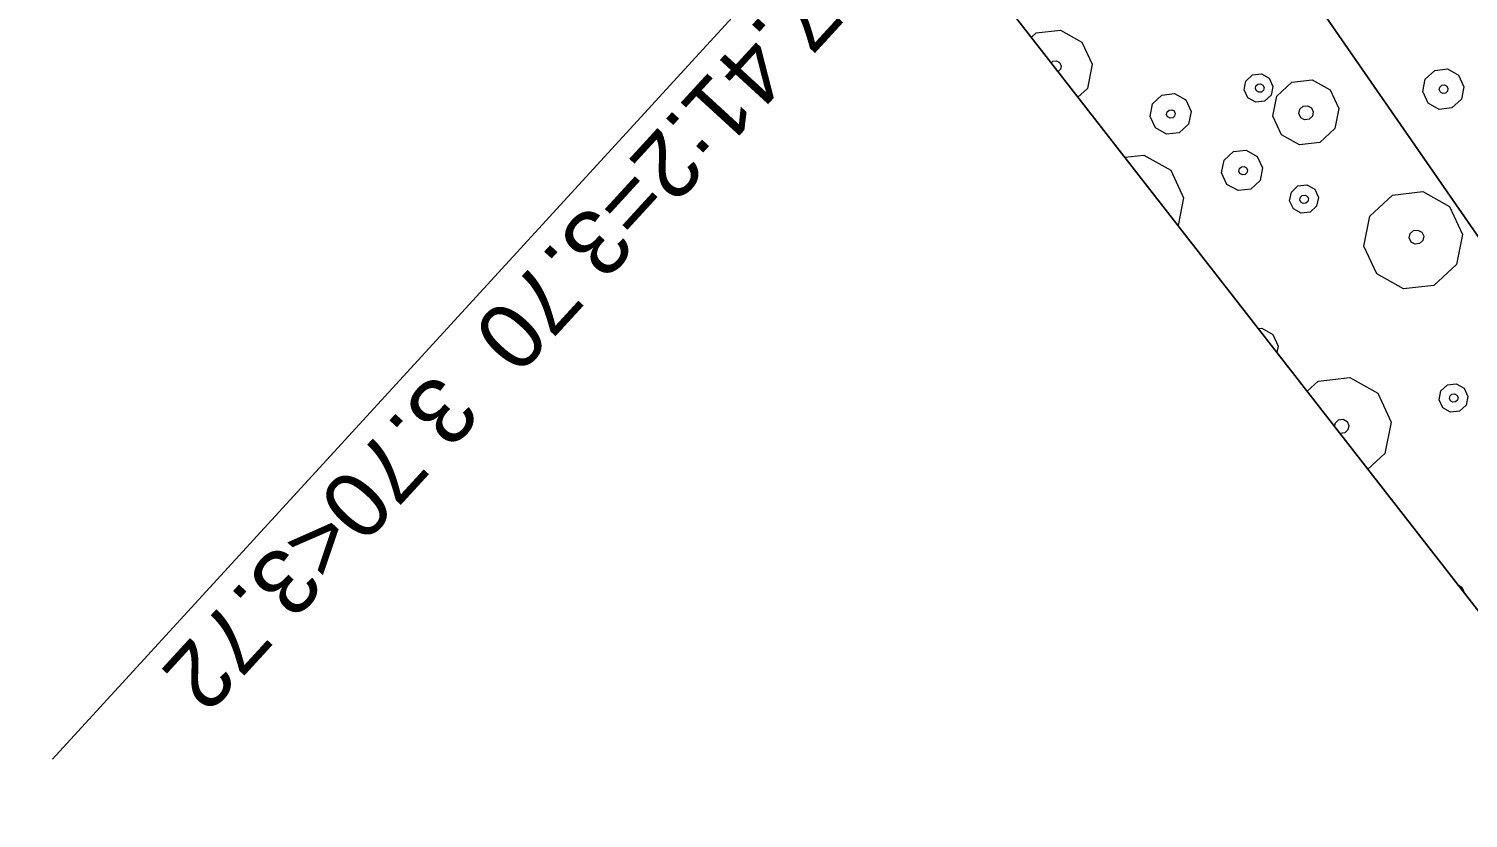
# Model space of a CAD drawing. Header units: metres. Extents: x -2858 to 512, y -1995 to 1252.
# Drawn here: x -939.66 to -934.09, y -882.53 to -879.48 of the extents above; entities that cross this region are included whole.
import ezdxf
from ezdxf.enums import TextEntityAlignment as Align

# ---------------------------------------------------------------- set-up
doc = ezdxf.new("R2010")
doc.units = ezdxf.units.M
for name, color, linetype in [('Calque commun', 7, 'Continuous'), ('Calque11', 7, 'Continuous'), ('Textes', 7, 'Continuous')]:
    doc.layers.add(name, color=color, linetype=linetype)
doc.styles.add('Arial17', font='arial.ttf', dxfattribs={"height": 0.253354})
doc.styles.add('Arial21', font='arial.ttf', dxfattribs={"height": 0.377519})

# ---------------------------------------------------------------- blocks, each defined once
blk = doc.blocks.new('geometrebondepartleger')
at = {"layer": 'Calque11', "color": 7, "linetype": 'Continuous', "lineweight": 9}
blk.add_line((150.3457, 147.4392, 79), (130.1803, 35.9078, 79), dxfattribs=at)
blk = doc.blocks.new('pattern')
at = {"layer": 'Calque commun', "color": 54, "linetype": 'Continuous', "lineweight": 9}
for p, q in [((72.1041, 91.8466), (72.1153, 91.8725)), ((72.1077, 91.8304), (72.1041, 91.8466)), ((71.5252, 91.3398), (71.539, 91.3716)), ((71.539, 91.3716), (71.5688, 91.3891)), ((71.5688, 91.3891), (71.6032, 91.3859)), ((71.6032, 91.3859), (71.6292, 91.363)), ((71.5327, 91.306), (71.5252, 91.3398)), ((71.563, 91.337), (71.5671, 91.3465)), ((71.5653, 91.3268), (71.563, 91.337)), ((71.573, 91.3199), (71.5653, 91.3268)), ((71.5671, 91.3465), (71.5761, 91.3518)), ((71.5834, 91.319), (71.573, 91.3199)), ((71.5761, 91.3518), (71.5864, 91.3508)), ((71.5923, 91.3242), (71.5834, 91.319)), ((71.5864, 91.3508), (71.5942, 91.3439)), ((71.5964, 91.3338), (71.5923, 91.3242)), ((71.5942, 91.3439), (71.5964, 91.3338)), ((71.6367, 91.3292), (71.6229, 91.2974)), ((71.6292, 91.363), (71.6367, 91.3292)), ((71.5587, 91.2831), (71.5327, 91.306)), ((71.5931, 91.2798), (71.5587, 91.2831)), ((71.6229, 91.2974), (71.5931, 91.2798)), ((71.8107, 91.2172), (71.9171, 91.2801)), ((71.9171, 91.2801), (72.0067, 91.2715)), ((71.7615, 91.1038), (71.8107, 91.2172)), ((71.7884, 90.9832), (71.7615, 91.1038)), ((71.9227, 91.0881), (71.9296, 91.104)), ((71.9296, 91.104), (71.9445, 91.1127)), ((71.9445, 91.1127), (71.9618, 91.1111)), ((71.9618, 91.1111), (71.9747, 91.0996)), ((71.9747, 91.0996), (71.9752, 91.0975)), ((71.9265, 91.0712), (71.9227, 91.0881)), ((71.9395, 91.0597), (71.9265, 91.0712)), ((71.9567, 91.0581), (71.9395, 91.0597)), ((71.9694, 91.0656), (71.9567, 91.0581)), ((71.0862, 90.9386), (71.1884, 90.9989)), ((71.1884, 90.9989), (71.3065, 90.9876)), ((71.3065, 90.9876), (71.3955, 90.9091)), ((71.8811, 90.9013), (71.7884, 90.9832)), ((71.039, 90.8297), (71.0862, 90.9386)), ((71.3955, 90.9091), (71.4213, 90.7933)), ((71.9387, 90.8958), (71.8811, 90.9013)), ((71.0648, 90.7139), (71.039, 90.8297)), ((71.1843, 90.8155), (71.1912, 90.8314)), ((71.1881, 90.7986), (71.1843, 90.8155)), ((71.1912, 90.8314), (71.2061, 90.8402)), ((71.2061, 90.8402), (71.2233, 90.8385)), ((71.2233, 90.8385), (71.2363, 90.8271)), ((71.2363, 90.8271), (71.24, 90.8102)), ((71.201, 90.7871), (71.1881, 90.7986)), ((71.2183, 90.7855), (71.201, 90.7871)), ((71.2332, 90.7943), (71.2183, 90.7855)), ((71.24, 90.8102), (71.2332, 90.7943)), ((71.4213, 90.7933), (71.3741, 90.6844)), ((71.1538, 90.6353), (71.0648, 90.7139)), ((71.8831, 90.6956), (71.9049, 90.7085)), ((71.3741, 90.6844), (71.2719, 90.6241)), ((71.8634, 90.6503), (71.8831, 90.6956)), ((71.8742, 90.602), (71.8634, 90.6503)), ((71.2719, 90.6241), (71.1538, 90.6353)), ((71.884, 90.5933), (71.8742, 90.602)), ((70.6369, 90.5158), (70.6566, 90.5612)), ((70.6566, 90.5612), (70.6991, 90.5863)), ((70.6991, 90.5863), (70.7484, 90.5816)), ((70.7484, 90.5816), (70.7854, 90.5489)), ((70.7854, 90.5489), (70.7962, 90.5007)), ((70.6476, 90.4676), (70.6369, 90.5158)), ((70.6991, 90.5107), (70.7032, 90.5202)), ((70.7013, 90.5006), (70.6991, 90.5107)), ((70.7091, 90.4937), (70.7013, 90.5006)), ((70.7032, 90.5202), (70.7122, 90.5255)), ((70.7195, 90.4927), (70.7091, 90.4937)), ((70.7122, 90.5255), (70.7225, 90.5245)), ((70.7284, 90.498), (70.7195, 90.4927)), ((70.7225, 90.5245), (70.7303, 90.5177)), ((70.7325, 90.5075), (70.7284, 90.498)), ((70.7303, 90.5177), (70.7325, 90.5075)), ((70.7962, 90.5007), (70.7765, 90.4553)), ((70.6847, 90.4349), (70.6476, 90.4676)), ((70.7339, 90.4302), (70.6847, 90.4349)), ((70.7765, 90.4553), (70.7339, 90.4302)), ((71.3371, 90.3959), (71.3509, 90.4276)), ((71.3509, 90.4276), (71.3807, 90.4452)), ((71.3807, 90.4452), (71.4151, 90.4419)), ((71.4151, 90.4419), (71.4411, 90.419)), ((71.3446, 90.3621), (71.3371, 90.3959)), ((71.3765, 90.3931), (71.3807, 90.4026)), ((71.3788, 90.383), (71.3765, 90.3931)), ((71.3866, 90.3761), (71.3788, 90.383)), ((71.3807, 90.4026), (71.3896, 90.4079)), ((71.3969, 90.3751), (71.3866, 90.3761)), ((71.3896, 90.4079), (71.4, 90.4069)), ((71.4059, 90.3804), (71.3969, 90.3751)), ((71.4, 90.4069), (71.4077, 90.4001)), ((71.41, 90.3899), (71.4059, 90.3804)), ((71.4077, 90.4001), (71.41, 90.3899)), ((71.4486, 90.3852), (71.4348, 90.3535)), ((71.4411, 90.419), (71.4486, 90.3852)), ((71.3706, 90.3392), (71.3446, 90.3621)), ((71.405, 90.3359), (71.3706, 90.3392)), ((71.4348, 90.3535), (71.405, 90.3359)), ((71.0107, 90.184), (71.0422, 90.2566)), ((71.0422, 90.2566), (71.1103, 90.2968)), ((71.1103, 90.2968), (71.189, 90.2893)), ((71.189, 90.2893), (71.2483, 90.2369)), ((71.1178, 90.1922), (71.1327, 90.201)), ((71.1327, 90.201), (71.1499, 90.1993)), ((71.2483, 90.2369), (71.2655, 90.1597)), ((71.4099, 90.1909), (71.4524, 90.2161)), ((71.4524, 90.2161), (71.5017, 90.2114)), ((71.5017, 90.2114), (71.5387, 90.1787)), ((71.0279, 90.1068), (71.0107, 90.184)), ((71.1109, 90.1763), (71.1178, 90.1922)), ((71.1147, 90.1594), (71.1109, 90.1763)), ((71.1276, 90.148), (71.1147, 90.1594)), ((71.1449, 90.1463), (71.1276, 90.148)), ((71.1598, 90.1551), (71.1449, 90.1463)), ((71.1499, 90.1993), (71.1629, 90.1879)), ((71.1667, 90.171), (71.1598, 90.1551)), ((71.1629, 90.1879), (71.1667, 90.171)), ((71.2655, 90.1597), (71.2341, 90.0871)), ((71.3902, 90.1456), (71.4099, 90.1909)), ((71.401, 90.0973), (71.3902, 90.1456)), ((71.4511, 90.1434), (71.4552, 90.1529)), ((71.4552, 90.1529), (71.4642, 90.1582)), ((71.4642, 90.1582), (71.4745, 90.1572)), ((71.4745, 90.1572), (71.4823, 90.1503)), ((71.4823, 90.1503), (71.4846, 90.1402)), ((71.5387, 90.1787), (71.5495, 90.1304)), ((71.0872, 90.0544), (71.0279, 90.1068)), ((71.438, 90.0646), (71.401, 90.0973)), ((71.4534, 90.1332), (71.4511, 90.1434)), ((71.4611, 90.1264), (71.4534, 90.1332)), ((71.4715, 90.1254), (71.4611, 90.1264)), ((71.4804, 90.1307), (71.4715, 90.1254)), ((71.4846, 90.1402), (71.4804, 90.1307)), ((71.5495, 90.1304), (71.5298, 90.085)), ((71.7003, 90.0401), (71.794, 90.0955)), ((71.1659, 90.0469), (71.0872, 90.0544)), ((71.2341, 90.0871), (71.1659, 90.0469)), ((71.4872, 90.0599), (71.438, 90.0646)), ((71.5298, 90.085), (71.4872, 90.0599)), ((71.6531, 89.9313), (71.7003, 90.0401)), ((71.1347, 89.9784), (71.1485, 90.0101)), ((71.1422, 89.9446), (71.1347, 89.9784)), ((71.1485, 90.0101), (71.1783, 90.0277)), ((71.1704, 89.978), (71.1745, 89.9875)), ((71.1726, 89.9678), (71.1704, 89.978)), ((71.1745, 89.9875), (71.1834, 89.9928)), ((71.1783, 90.0277), (71.2127, 90.0244)), ((71.1834, 89.9928), (71.1938, 89.9918)), ((71.1938, 89.9918), (71.2015, 89.9849)), ((71.2015, 89.9849), (71.2038, 89.9748)), ((71.2127, 90.0244), (71.2387, 90.0015)), ((71.2387, 90.0015), (71.2462, 89.9677)), ((71.1682, 89.9217), (71.1422, 89.9446)), ((71.1804, 89.961), (71.1726, 89.9678)), ((71.1907, 89.96), (71.1804, 89.961)), ((71.1997, 89.9653), (71.1907, 89.96)), ((71.2038, 89.9748), (71.1997, 89.9653)), ((71.2324, 89.936), (71.2026, 89.9184)), ((71.2462, 89.9677), (71.2324, 89.936)), ((71.6789, 89.8155), (71.6531, 89.9313)), ((71.2026, 89.9184), (71.1682, 89.9217)), ((71.4121, 89.7937), (71.4318, 89.8391)), ((71.4318, 89.8391), (71.4744, 89.8642)), ((71.4744, 89.8642), (71.5236, 89.8595)), ((71.5236, 89.8595), (71.5607, 89.8268)), ((71.5607, 89.8268), (71.5714, 89.7786)), ((71.7345, 89.7663), (71.6789, 89.8155)), ((71.4229, 89.7455), (71.4121, 89.7937)), ((71.4743, 89.7886), (71.4785, 89.7981)), ((71.4766, 89.7785), (71.4743, 89.7886)), ((71.4844, 89.7716), (71.4766, 89.7785)), ((71.4785, 89.7981), (71.4874, 89.8034)), ((71.4947, 89.7706), (71.4844, 89.7716)), ((71.4874, 89.8034), (71.4977, 89.8024)), ((71.5036, 89.7759), (71.4947, 89.7706)), ((71.4977, 89.8024), (71.5055, 89.7956)), ((71.5078, 89.7854), (71.5036, 89.7759)), ((71.5055, 89.7956), (71.5078, 89.7854)), ((71.5714, 89.7786), (71.5517, 89.7332)), ((71.4599, 89.7128), (71.4229, 89.7455)), ((71.5092, 89.7081), (71.4599, 89.7128)), ((71.5517, 89.7332), (71.5092, 89.7081)), ((71.5512, 89.4321), (71.6329, 89.4804)), ((71.6329, 89.4804), (71.682, 89.4757)), ((71.5134, 89.345), (71.5512, 89.4321)), ((71.534, 89.2524), (71.5134, 89.345)), ((71.6296, 89.3337), (71.6351, 89.3464)), ((71.6326, 89.3202), (71.6296, 89.3337)), ((71.643, 89.311), (71.6326, 89.3202)), ((71.6351, 89.3464), (71.6471, 89.3534)), ((71.652, 89.3101), (71.643, 89.311)), ((71.6471, 89.3534), (71.6596, 89.3522)), ((71.6052, 89.1896), (71.534, 89.2524)), ((71.6298, 89.1872), (71.6052, 89.1896))]:
    blk.add_line(p, q, dxfattribs=at)
at = {"layer": 'Calque commun', "color": 7, "linetype": 'Continuous', "lineweight": 9}
mesh = blk.add_polyface(dxfattribs=at)
corners = [(70.8497, 113.5412), (53.8349, 19.1692), (74.7282, 106.3237), (76.0435, 113.5984), (74.769, 106.1763), (58.8077, 18.2701), (114.1703, 105.207), (114.1703, 98.5387)]
mesh.append_faces([[corners[k] for k in face] for face in [(3, 4, 6)]], dxfattribs={"vtx0": -1, "vtx1": -1, "color": 7})
mesh.append_faces([[corners[k] for k in face] for face in [(3, 2, 4)]], dxfattribs={"vtx0": -1, "vtx2": -1, "color": 7})
mesh.append_faces([[corners[k] for k in face] for face in [(5, 2, 1)]], dxfattribs={"vtx1": -1, "color": 7})
mesh.append_faces([[corners[k] for k in face] for face in [(0, 1, 2), (3, 0, 2)]], dxfattribs={"vtx1": -1, "vtx2": -1, "color": 7})
mesh.append_faces([[corners[k] for k in face] for face in [(4, 7, 6)]], dxfattribs={"vtx2": -1, "color": 7})

msp = doc.modelspace()

# ---------------------------------------------------------------- linework, layer by layer
at = {"layer": 'Calque commun', "color": 7, "linetype": 'Continuous', "lineweight": 9}
msp.add_line((-934.5071, -876.786), (-939.5658, -882.3054), dxfattribs=at)

# ---------------------------------------------------------------- block references
at = {"layer": 'Calque commun', "color": 0, "linetype": 'ByBlock', "lineweight": -2, "rotation": 228.1617603435354}
for name, p in [('geometrebondepartleger', (-916.0371, -706.7784)), ('pattern', (-954.4467, -766.6559))]:
    msp.add_blockref(name, p, dxfattribs=at)

# ---------------------------------------------------------------- texts
at = {"layer": 'Textes', "color": 5, "linetype": 'ByBlock', "lineweight": -2}
for s, height, rotation, style, p in [('HAIE EXISTANTE DU STADE', 0.966411, 308.1618, 'Arial21', (-949.6028, -872.0024)), ('134.35-126.94=7.41  7.41:2=3.70  3.70<3.72', 0.253354, 227.4934, 'Arial17', (-934.4573, -876.7317))]:
    msp.add_text(s, height=height, rotation=rotation, dxfattribs=dict(at, style=style)).set_placement(p, align=Align.BOTTOM_LEFT)

doc.saveas('drawing.dxf')
